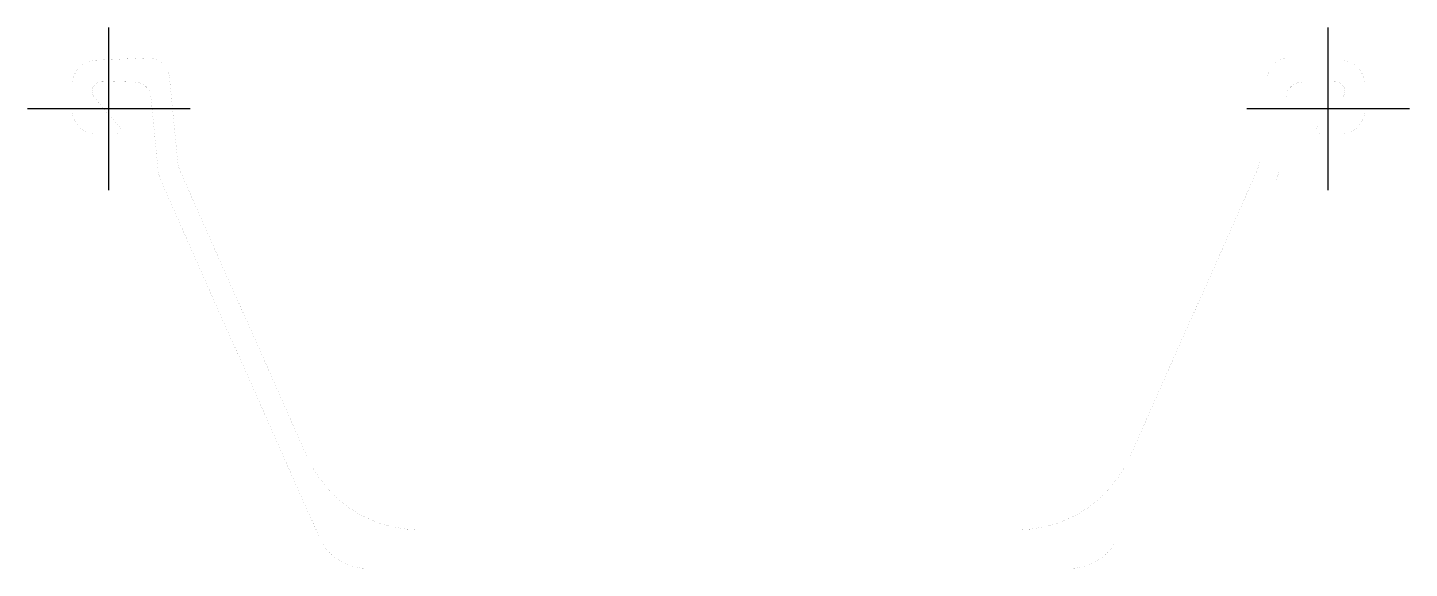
# Model space of a CAD drawing. Header units: millimetres. Extents: x -40 to 640, y -226 to 40.
import ezdxf

# ---------------------------------------------------------------- set-up
doc = ezdxf.new("R2010")
doc.units = ezdxf.units.MM
doc.header["$LTSCALE"] = 0.2

msp = doc.modelspace()

# ---------------------------------------------------------------- linework, layer by layer
at = {"flags": 128}
msp.add_lwpolyline([(33.791644, -25.306788, 0.019685, 0.019685, 0), (29.73964, 16.073676, 0.019685, 0.019685, 0.398161), (19.362421, 25.090103, 0.019685, 0.019685, 0), (-6.509783, 23.990009, 0.019685, 0.019685, 0.401821), (-18, 12.000842, 0.019685, 0.019685, 0), (-18, -1, 0.019685, 0.019685, 0.414214), (-7, -12, 0.019685, 0.019685, 0), (3.618741, -12, 0.019685, 0.019685, 0.642388), (5.131252, -8.691447, 0.019685, 0.019685, 0), (-7.060736, 5.400851, 0.019685, 0.019685, -0.652757), (-3.133377, 13.670099, 0.019685, 0.019685, 0), (12.952498, 13.199927, 0.019685, 0.019685, -0.377548), (20.680723, 5.982616, 0.019685, 0.019685, 0), (24.181554, -29.78588, 0.019685, 0.019685, 0.080504), (25.815591, -35.972557, 0.019685, 0.019685, 0), (103.819367, -211.168577, 0.019685, 0.019685, 0.296212), (126.657931, -226, 0.019685, 0.019685, 0), (300, -226, 0.019685, 0.019685, 0), (473.342069, -226, 0.019685, 0.019685, 0.296212), (496.180633, -211.168577, 0, 0, 0), (574.184409, -35.972557, 0.019685, 0.019685, 0.080504), (575.818446, -29.78588, 0, 0, 0), (579.319277, 5.982616, 0.019685, 0.019685, -0.377548), (587.047502, 13.199927, 0, 0, 0), (603.133377, 13.670099, 0.019685, 0.019685, -0.652757), (607.060736, 5.400851, 0, 0, 0), (594.868748, -8.691447, 0.019685, 0.019685, 0.642388), (596.381259, -12, 0, 0, 0), (607, -12, 0.019685, 0.019685, 0.414214), (618, -1, 0, 0, 0), (618, 12.000842, 0.019685, 0.019685, 0.401821), (606.509783, 23.990009, 0, 0, 0), (580.637579, 25.090103, 0.019685, 0.019685, 0.398161), (570.26036, 16.073676, 0, 0, 0), (566.208356, -25.306788, 0.019685, 0.019685, -0.080496), (564.574291, -31.492822, 0.019685, 0.019685, 0), (502.277606, -171.405376, 0.019685, 0.019685, -0.296208), (447.465403, -207, 0, 0, 0), (300, -207, 0, 0, 0), (152.534597, -207, 0.019685, 0.019685, -0.296208), (97.722394, -171.405376, 0.019685, 0.019685, 0), (35.425709, -31.492822, 0.019685, 0.019685, -0.080496)], format="xyseb", close=True, dxfattribs=at)
at = {"layer": 'DEFPOINTS'}
for p, q in [((0, -40), (0, 40)), ((600, -40), (600, 40)), ((40, 0), (-40, 0)), ((640, 0), (560, 0))]:
    msp.add_line(p, q, dxfattribs=at)

doc.saveas('drawing.dxf')
